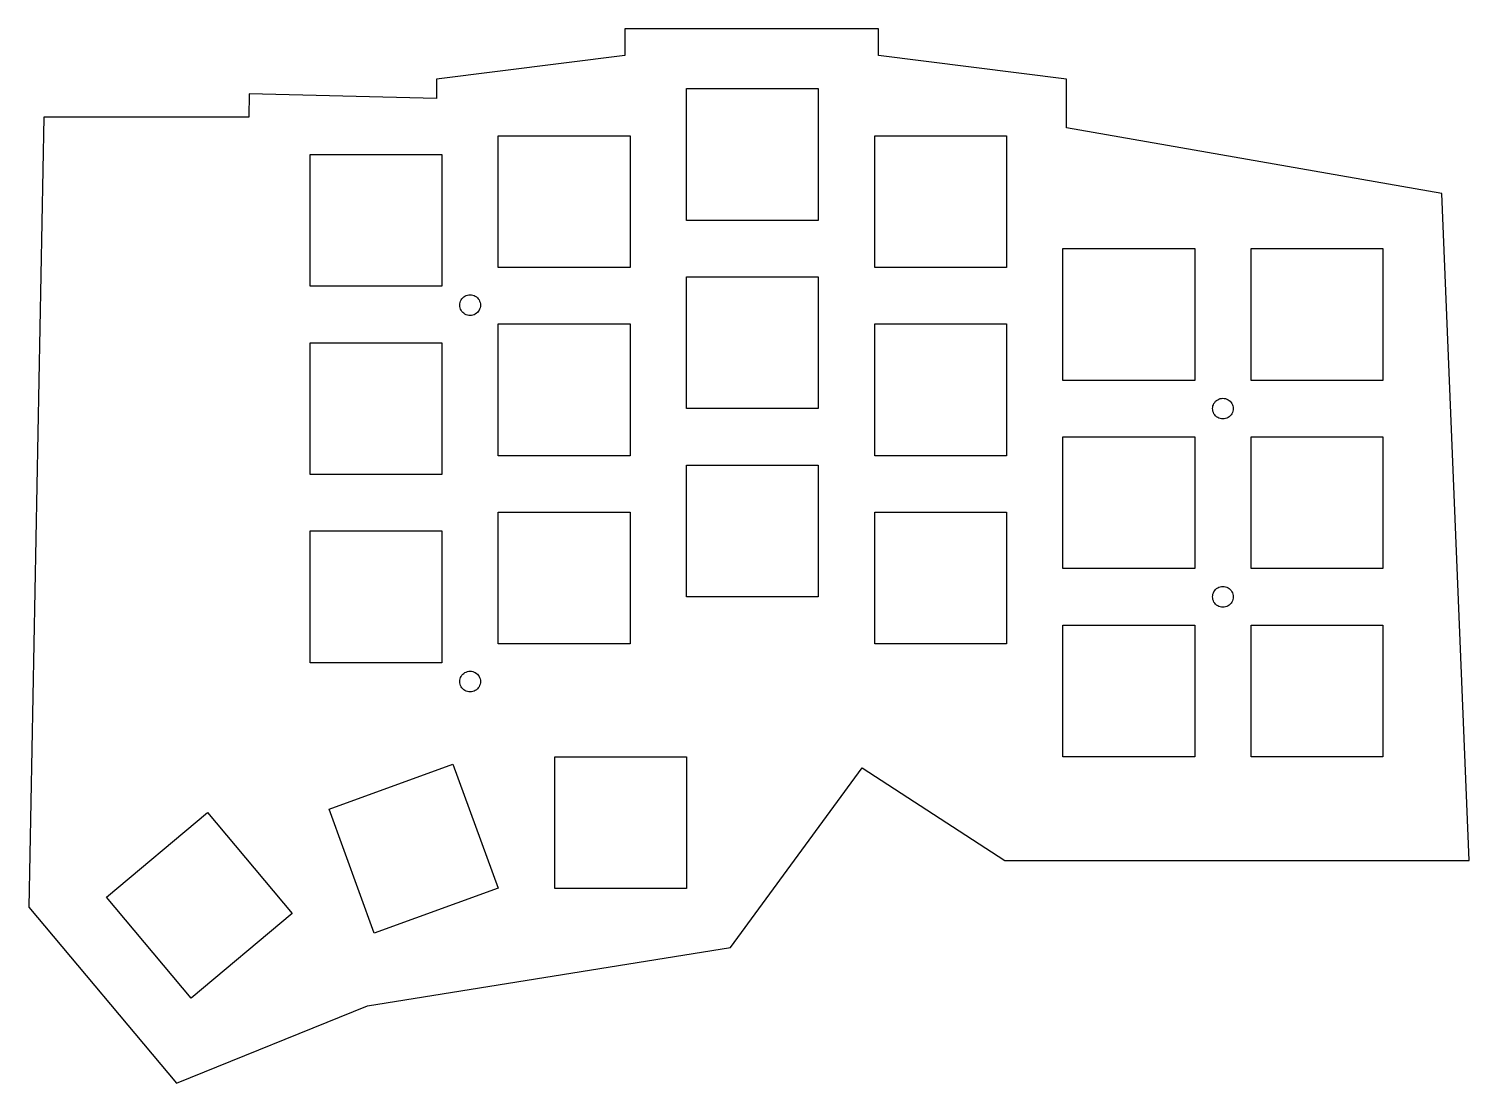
# Model space of a CAD drawing. Header units: metres. Extents: x -76 to 77, y -56 to 56.
import ezdxf

# ---------------------------------------------------------------- set-up
doc = ezdxf.new("R2010")
doc.units = ezdxf.units.M

msp = doc.modelspace()

# ---------------------------------------------------------------- linework, layer by layer
for p, q in [((13.821, 55.612), (-13.129, 55.612)), ((-13.129, 55.612), (-13.129, 52.7732)), ((13.821, 52.7732), (13.821, 55.612)), ((-13.129, 52.7732), (-33.129, 50.2732)), ((33.821, 50.2732), (13.821, 52.7732)), ((-33.129, 50.2732), (-33.129, 48.2109)), ((-6.56894, 35.257), (-6.56894, 49.257)), ((-6.56894, 49.257), (7.43105, 49.257)), ((7.43105, 49.257), (7.43105, 35.257)), ((33.821, 45.1037), (33.821, 50.2732)), ((-53.0383, 48.7116), (-53.0935, 46.2421)), ((-33.129, 48.2109), (-53.0383, 48.7116)), ((-74.8563, 46.2421), (-76.4589, -37.7138)), ((-53.0935, 46.2421), (-74.8563, 46.2421)), ((73.6853, 38.1265), (33.821, 45.1037)), ((-26.5689, 30.257), (-26.5689, 44.257)), ((-26.5689, 44.257), (-12.5689, 44.257)), ((-12.5689, 44.257), (-12.5689, 30.257)), ((13.431, 30.257), (13.431, 44.257)), ((13.431, 44.257), (27.431, 44.257)), ((27.431, 44.257), (27.431, 30.257)), ((-46.5689, 28.257), (-46.5689, 42.257)), ((-46.5689, 42.257), (-32.5689, 42.257)), ((-32.5689, 42.257), (-32.5689, 28.257)), ((76.5989, -32.7429), (73.6853, 38.1265)), ((7.43105, 35.257), (-6.56894, 35.257)), ((33.431, 18.257), (33.431, 32.257)), ((33.431, 32.257), (47.431, 32.257)), ((47.431, 32.257), (47.431, 18.257)), ((53.431, 18.257), (53.431, 32.257)), ((53.431, 32.257), (67.431, 32.257)), ((67.431, 32.257), (67.431, 18.257)), ((-12.5689, 30.257), (-26.5689, 30.257)), ((-6.56894, 15.257), (-6.56894, 29.257)), ((-6.56894, 29.257), (7.43105, 29.257)), ((7.43105, 29.257), (7.43105, 15.257)), ((27.431, 30.257), (13.431, 30.257)), ((-32.5689, 28.257), (-46.5689, 28.257)), ((-30.6689, 26.257), (-30.6595, 26.4006)), ((-30.6595, 26.1135), (-30.6689, 26.257)), ((-30.6595, 26.4006), (-30.6315, 26.5417)), ((-30.6315, 25.9724), (-30.6595, 26.1135)), ((-30.6315, 26.5417), (-30.5852, 26.678)), ((-30.5852, 26.678), (-30.5216, 26.8071)), ((-30.5216, 26.8071), (-30.4416, 26.9267)), ((-30.4416, 26.9267), (-30.3468, 27.0349)), ((-30.3468, 27.0349), (-30.2386, 27.1297)), ((-30.2386, 27.1297), (-30.1189, 27.2097)), ((-30.1189, 27.2097), (-29.9899, 27.2733)), ((-29.9899, 27.2733), (-29.8537, 27.3196)), ((-29.8537, 27.3196), (-29.7125, 27.3476)), ((-29.7125, 27.3476), (-29.5689, 27.3571)), ((-29.5689, 27.3571), (-29.4254, 27.3476)), ((-29.4254, 27.3476), (-29.2842, 27.3196)), ((-29.2842, 27.3196), (-29.148, 27.2733)), ((-29.148, 27.2733), (-29.019, 27.2097)), ((-29.019, 27.2097), (-28.8993, 27.1297)), ((-28.8993, 27.1297), (-28.7911, 27.0349)), ((-28.7911, 27.0349), (-28.6963, 26.9267)), ((-28.6963, 26.9267), (-28.6163, 26.8071)), ((-28.6163, 26.8071), (-28.5527, 26.678)), ((-28.5527, 26.678), (-28.5064, 26.5417)), ((-28.5064, 26.5417), (-28.4784, 26.4006)), ((-28.4784, 26.1135), (-28.5064, 25.9724)), ((-28.4784, 26.4006), (-28.4689, 26.257)), ((-28.4689, 26.257), (-28.4784, 26.1135)), ((-30.5852, 25.8361), (-30.6315, 25.9724)), ((-30.5216, 25.707), (-30.5852, 25.8361)), ((-30.4416, 25.5874), (-30.5216, 25.707)), ((-30.3468, 25.4792), (-30.4416, 25.5874)), ((-30.2386, 25.3844), (-30.3468, 25.4792)), ((-30.1189, 25.3044), (-30.2386, 25.3844)), ((-29.9899, 25.2408), (-30.1189, 25.3044)), ((-29.8537, 25.1945), (-29.9899, 25.2408)), ((-29.7125, 25.1665), (-29.8537, 25.1945)), ((-29.5689, 25.157), (-29.7125, 25.1665)), ((-29.4254, 25.1665), (-29.5689, 25.157)), ((-29.2842, 25.1945), (-29.4254, 25.1665)), ((-29.148, 25.2408), (-29.2842, 25.1945)), ((-29.019, 25.3044), (-29.148, 25.2408)), ((-28.8993, 25.3844), (-29.019, 25.3044)), ((-28.7911, 25.4792), (-28.8993, 25.3844)), ((-28.6963, 25.5874), (-28.7911, 25.4792)), ((-28.6163, 25.707), (-28.6963, 25.5874)), ((-28.5527, 25.8361), (-28.6163, 25.707)), ((-28.5064, 25.9724), (-28.5527, 25.8361)), ((-26.5689, 10.257), (-26.5689, 24.257)), ((-26.5689, 24.257), (-12.5689, 24.257)), ((-12.5689, 24.257), (-12.5689, 10.257)), ((13.431, 10.257), (13.431, 24.257)), ((13.431, 24.257), (27.431, 24.257)), ((27.431, 24.257), (27.431, 10.257)), ((-46.5689, 8.25705), (-46.5689, 22.257)), ((-46.5689, 22.257), (-32.5689, 22.257)), ((-32.5689, 22.257), (-32.5689, 8.25705)), ((47.431, 18.257), (33.431, 18.257)), ((67.431, 18.257), (53.431, 18.257)), ((49.331, 15.257), (49.3405, 15.4006)), ((49.3405, 15.4006), (49.3685, 15.5417)), ((49.3685, 15.5417), (49.4148, 15.678)), ((49.4148, 15.678), (49.4784, 15.8071)), ((49.4784, 15.8071), (49.5583, 15.9267)), ((49.5583, 15.9267), (49.6532, 16.0349)), ((49.6532, 16.0349), (49.7614, 16.1297)), ((49.7614, 16.1297), (49.881, 16.2097)), ((49.881, 16.2097), (50.0101, 16.2733)), ((50.0101, 16.2733), (50.1463, 16.3196)), ((50.1463, 16.3196), (50.2875, 16.3476)), ((50.2875, 16.3476), (50.431, 16.3571)), ((50.431, 16.3571), (50.5746, 16.3476)), ((50.5746, 16.3476), (50.7157, 16.3196)), ((50.7157, 16.3196), (50.852, 16.2733)), ((50.852, 16.2733), (50.981, 16.2097)), ((50.981, 16.2097), (51.1007, 16.1297)), ((51.1007, 16.1297), (51.2089, 16.0349)), ((51.2089, 16.0349), (51.3037, 15.9267)), ((51.3037, 15.9267), (51.3837, 15.8071)), ((51.3837, 15.8071), (51.4473, 15.678)), ((51.4473, 15.678), (51.4936, 15.5417)), ((51.4936, 15.5417), (51.5216, 15.4006)), ((51.5216, 15.4006), (51.531, 15.257)), ((7.43105, 15.257), (-6.56894, 15.257)), ((49.3405, 15.1135), (49.331, 15.257)), ((49.3685, 14.9724), (49.3405, 15.1135)), ((49.4148, 14.8361), (49.3685, 14.9724)), ((49.4784, 14.707), (49.4148, 14.8361)), ((49.5583, 14.5874), (49.4784, 14.707)), ((49.6532, 14.4792), (49.5583, 14.5874)), ((49.7614, 14.3844), (49.6532, 14.4792)), ((49.881, 14.3044), (49.7614, 14.3844)), ((50.0101, 14.2408), (49.881, 14.3044)), ((50.1463, 14.1945), (50.0101, 14.2408)), ((50.2875, 14.1665), (50.1463, 14.1945)), ((50.431, 14.157), (50.2875, 14.1665)), ((50.5746, 14.1665), (50.431, 14.157)), ((50.7157, 14.1945), (50.5746, 14.1665)), ((50.852, 14.2408), (50.7157, 14.1945)), ((50.981, 14.3044), (50.852, 14.2408)), ((51.1007, 14.3844), (50.981, 14.3044)), ((51.2089, 14.4792), (51.1007, 14.3844)), ((51.3037, 14.5874), (51.2089, 14.4792)), ((51.3837, 14.707), (51.3037, 14.5874)), ((51.4473, 14.8361), (51.3837, 14.707)), ((51.4936, 14.9724), (51.4473, 14.8361)), ((51.5216, 15.1135), (51.4936, 14.9724)), ((51.531, 15.257), (51.5216, 15.1135)), ((33.431, -1.74294), (33.431, 12.257)), ((33.431, 12.257), (47.431, 12.257)), ((47.431, 12.257), (47.431, -1.74294)), ((53.431, -1.74294), (53.431, 12.257)), ((53.431, 12.257), (67.431, 12.257)), ((67.431, 12.257), (67.431, -1.74294)), ((-12.5689, 10.257), (-26.5689, 10.257)), ((-6.56894, -4.74294), (-6.56894, 9.25705)), ((-6.56894, 9.25705), (7.43105, 9.25705)), ((7.43105, 9.25705), (7.43105, -4.74294)), ((27.431, 10.257), (13.431, 10.257)), ((-32.5689, 8.25705), (-46.5689, 8.25705)), ((-26.5689, -9.74294), (-26.5689, 4.25705)), ((-26.5689, 4.25705), (-12.5689, 4.25705)), ((-12.5689, 4.25705), (-12.5689, -9.74294)), ((13.431, -9.74294), (13.431, 4.25705)), ((13.431, 4.25705), (27.431, 4.25705)), ((27.431, 4.25705), (27.431, -9.74294)), ((-46.5689, -11.7429), (-46.5689, 2.25705)), ((-46.5689, 2.25705), (-32.5689, 2.25705)), ((-32.5689, 2.25705), (-32.5689, -11.7429)), ((47.431, -1.74294), (33.431, -1.74294)), ((67.431, -1.74294), (53.431, -1.74294)), ((49.3405, -4.59937), (49.3685, -4.45824)), ((49.3685, -4.45824), (49.4148, -4.32199)), ((49.4148, -4.32199), (49.4784, -4.19293)), ((49.4784, -4.19293), (49.5583, -4.0733)), ((49.5583, -4.0733), (49.6532, -3.96512)), ((49.6532, -3.96512), (49.7614, -3.87025)), ((49.7614, -3.87025), (49.881, -3.79031)), ((49.881, -3.79031), (50.0101, -3.72667)), ((50.0101, -3.72667), (50.1463, -3.68042)), ((50.1463, -3.68042), (50.2875, -3.65234)), ((50.2875, -3.65234), (50.431, -3.64293)), ((50.431, -3.64293), (50.5746, -3.65234)), ((50.5746, -3.65234), (50.7157, -3.68042)), ((50.7157, -3.68042), (50.852, -3.72667)), ((50.852, -3.72667), (50.981, -3.79031)), ((50.981, -3.79031), (51.1007, -3.87025)), ((51.1007, -3.87025), (51.2089, -3.96512)), ((51.2089, -3.96512), (51.3037, -4.0733)), ((51.3037, -4.0733), (51.3837, -4.19293)), ((51.3837, -4.19293), (51.4473, -4.32199)), ((51.4473, -4.32199), (51.4936, -4.45824)), ((51.4936, -4.45824), (51.5216, -4.59937)), ((7.43105, -4.74294), (-6.56894, -4.74294)), ((49.331, -4.74294), (49.3405, -4.59937)), ((49.3405, -4.88652), (49.331, -4.74294)), ((49.3685, -5.02763), (49.3405, -4.88652)), ((49.4148, -5.16389), (49.3685, -5.02763)), ((49.4784, -5.29294), (49.4148, -5.16389)), ((49.5583, -5.41257), (49.4784, -5.29294)), ((49.6532, -5.52075), (49.5583, -5.41257)), ((49.7614, -5.61563), (49.6532, -5.52075)), ((49.881, -5.69557), (49.7614, -5.61563)), ((50.0101, -5.7592), (49.881, -5.69557)), ((50.1463, -5.80545), (50.0101, -5.7592)), ((50.2875, -5.83353), (50.1463, -5.80545)), ((50.431, -5.84294), (50.2875, -5.83353)), ((50.5746, -5.83353), (50.431, -5.84294)), ((50.7157, -5.80545), (50.5746, -5.83353)), ((50.852, -5.7592), (50.7157, -5.80545)), ((50.981, -5.69557), (50.852, -5.7592)), ((51.1007, -5.61563), (50.981, -5.69557)), ((51.2089, -5.52075), (51.1007, -5.61563)), ((51.3037, -5.41257), (51.2089, -5.52075)), ((51.3837, -5.29294), (51.3037, -5.41257)), ((51.4473, -5.16389), (51.3837, -5.29294)), ((51.4936, -5.02763), (51.4473, -5.16389)), ((51.5216, -4.88652), (51.4936, -5.02763)), ((51.5216, -4.59937), (51.531, -4.74294)), ((51.531, -4.74294), (51.5216, -4.88652)), ((33.431, -21.7429), (33.431, -7.74294)), ((33.431, -7.74294), (47.431, -7.74294)), ((47.431, -7.74294), (47.431, -21.7429)), ((53.431, -21.7429), (53.431, -7.74294)), ((53.431, -7.74294), (67.431, -7.74294)), ((67.431, -7.74294), (67.431, -21.7429)), ((-12.5689, -9.74294), (-26.5689, -9.74294)), ((27.431, -9.74294), (13.431, -9.74294)), ((-32.5689, -11.7429), (-46.5689, -11.7429)), ((-30.6689, -13.7429), (-30.6595, -13.5994)), ((-30.6595, -13.8865), (-30.6689, -13.7429)), ((-30.6595, -13.5994), (-30.6315, -13.4582)), ((-30.6315, -13.4582), (-30.5852, -13.322)), ((-30.5852, -13.322), (-30.5216, -13.1929)), ((-30.5216, -13.1929), (-30.4416, -13.0733)), ((-30.4416, -13.0733), (-30.3468, -12.9651)), ((-30.3468, -12.9651), (-30.2386, -12.8703)), ((-30.2386, -12.8703), (-30.1189, -12.7903)), ((-30.1189, -12.7903), (-29.9899, -12.7267)), ((-29.9899, -12.7267), (-29.8537, -12.6804)), ((-29.8537, -12.6804), (-29.7125, -12.6523)), ((-29.7125, -12.6523), (-29.5689, -12.6429)), ((-29.5689, -12.6429), (-29.4254, -12.6523)), ((-29.4254, -12.6523), (-29.2842, -12.6804)), ((-29.2842, -12.6804), (-29.148, -12.7267)), ((-29.148, -12.7267), (-29.019, -12.7903)), ((-29.019, -12.7903), (-28.8993, -12.8703)), ((-28.8993, -12.8703), (-28.7911, -12.9651)), ((-28.7911, -12.9651), (-28.6963, -13.0733)), ((-28.6963, -13.0733), (-28.6163, -13.1929)), ((-28.6163, -13.1929), (-28.5527, -13.322)), ((-28.5527, -13.322), (-28.5064, -13.4582)), ((-28.5064, -13.4582), (-28.4784, -13.5994)), ((-28.4784, -13.5994), (-28.4689, -13.7429)), ((-28.4689, -13.7429), (-28.4784, -13.8865)), ((-30.6315, -14.0276), (-30.6595, -13.8865)), ((-30.5852, -14.1639), (-30.6315, -14.0276)), ((-30.5216, -14.2929), (-30.5852, -14.1639)), ((-30.4416, -14.4126), (-30.5216, -14.2929)), ((-30.3468, -14.5208), (-30.4416, -14.4126)), ((-30.2386, -14.6156), (-30.3468, -14.5208)), ((-30.1189, -14.6956), (-30.2386, -14.6156)), ((-29.9899, -14.7592), (-30.1189, -14.6956)), ((-29.8537, -14.8055), (-29.9899, -14.7592)), ((-29.7125, -14.8335), (-29.8537, -14.8055)), ((-29.5689, -14.8429), (-29.7125, -14.8335)), ((-29.4254, -14.8335), (-29.5689, -14.8429)), ((-29.2842, -14.8055), (-29.4254, -14.8335)), ((-29.148, -14.7592), (-29.2842, -14.8055)), ((-29.019, -14.6956), (-29.148, -14.7592)), ((-28.8993, -14.6156), (-29.019, -14.6956)), ((-28.7911, -14.5208), (-28.8993, -14.6156)), ((-28.6963, -14.4126), (-28.7911, -14.5208)), ((-28.6163, -14.2929), (-28.6963, -14.4126)), ((-28.5527, -14.1639), (-28.6163, -14.2929)), ((-28.5064, -14.0276), (-28.5527, -14.1639)), ((-28.4784, -13.8865), (-28.5064, -14.0276)), ((-44.5409, -27.3092), (-31.3852, -22.521)), ((-31.3852, -22.521), (-26.597, -35.6767)), ((-20.5689, -35.7429), (-20.5689, -21.7429)), ((-20.5689, -21.7429), (-6.56894, -21.7429)), ((-6.56894, -21.7429), (-6.56894, -35.7429)), ((-1.90477, -41.9816), (12.1123, -22.8887)), ((12.1123, -22.8887), (27.2434, -32.7429)), ((47.431, -21.7429), (33.431, -21.7429)), ((67.431, -21.7429), (53.431, -21.7429)), ((-39.7527, -40.4649), (-44.5409, -27.3092)), ((-68.2045, -36.6609), (-57.4799, -27.6619)), ((-57.4799, -27.6619), (-48.4809, -38.3865)), ((27.2434, -32.7429), (76.5989, -32.7429)), ((-59.2055, -47.3856), (-68.2045, -36.6609)), ((-26.597, -35.6767), (-39.7527, -40.4649)), ((-6.56894, -35.7429), (-20.5689, -35.7429)), ((-76.4589, -37.7138), (-60.7698, -56.4114)), ((-48.4809, -38.3865), (-59.2055, -47.3856)), ((-40.4634, -48.1873), (-1.90477, -41.9816)), ((-60.7698, -56.4114), (-40.4634, -48.1873))]:
    msp.add_line(p, q)

doc.saveas('drawing.dxf')
